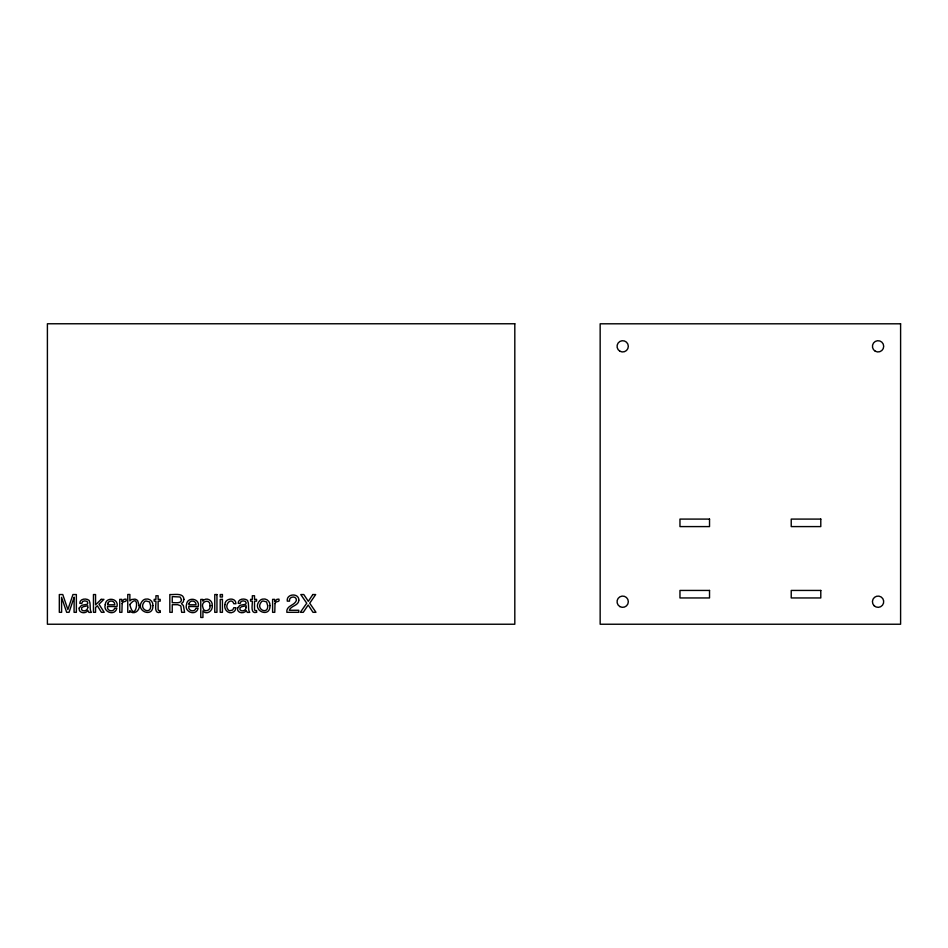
<?xml version="1.0" encoding="UTF-8"?>
<svg xmlns="http://www.w3.org/2000/svg" width="948" height="948" viewBox="0 0 948 948"><rect width="100%" height="100%" fill="white"/><g stroke="black" fill="none" stroke-linecap="round" stroke-linejoin="round"><path stroke-width="1.42" d="M74.122 597.323L74.074 612.313L76.361 612.313L76.361 594.538L72.949 594.538L67.877 609.564L62.769 594.538L59.321 594.538L59.321 612.313L61.62 612.313L61.561 597.323L66.668 612.313L69.05 612.313L74.122 597.323M209.935 605.76C211.25 610.559 203.607 613.107 202.967 607.68C200.123 601.127 210.657 598.164 209.935 605.76M129.829 604.528C135.007 626.142 141.916 589.478 129.829 604.528M139.166 605.594C140.185 610.737 133.158 615.596 129.769 610.654L129.769 612.313L127.755 612.313L127.755 594.479L129.876 594.479L129.876 600.937L131.582 599.515L134.889 599.124A4.894 4.894 0 0 1 137.661 600.688L139.166 605.594M152.901 605.571C153.339 618.771 134.071 610.536 142.484 600.925A5.344 5.344 0 0 1 145.613 599.1C149.511 598.129 153.339 601.589 152.901 605.571M224.937 604.587C223.527 609.445 228.563 614.754 233.338 612.017A4.444 4.444 0 0 0 235.294 609.955L235.922 607.727L233.812 607.727L232.71 610.002L229.748 610.749A2.666 2.666 0 0 1 227.982 609.493C223.953 605.097 231.395 596.612 233.812 603.71L235.922 603.71C235.839 596.778 224.723 598.07 224.937 604.587M269.955 605.571C270.393 618.771 251.125 610.536 259.539 600.925A5.344 5.344 0 0 1 262.667 599.1C266.566 598.129 270.393 601.589 269.955 605.571M105.275 604.599C102.668 612.242 115.135 616.342 116.829 608.249L114.684 608.249C113.63 612.562 106.626 611.128 107.503 606.53L117.007 606.53C119.081 598.295 105.785 596.328 105.275 604.599M186.531 604.599C183.912 612.242 196.378 616.342 198.073 608.249L195.928 608.249C194.873 612.562 187.87 611.128 188.759 606.53L198.251 606.53C200.336 598.295 187.04 596.328 186.531 604.599M212.162 605.559C213.3 610.666 206.534 615.572 202.931 610.868L202.931 617.48L200.763 617.48L200.763 599.42L202.872 599.42L202.872 601.139C206.024 596.493 213.122 600.428 212.162 605.559M181.471 599.563C181.518 604.16 174.93 602.359 172.24 602.691L172.24 596.612L180.096 596.979L181.471 599.563M79.194 608.071C78.186 613.06 85.51 614.257 87.88 610.595L88.911 612.396L91.387 612.372C89.136 609.848 91.162 604.314 89.148 600.416C86.315 597.975 79.632 598.65 79.798 603.319L81.824 603.319L82.76 601.399L84.763 600.878L87.038 601.388L87.82 602.999L87.299 604.255L81.552 605.322L79.194 608.071M237.569 608.071C236.562 613.06 243.873 614.257 246.243 610.595L247.286 612.396L249.751 612.372C247.511 609.848 249.525 604.314 247.523 600.416C244.679 597.975 238.007 598.65 238.161 603.319L240.2 603.319L241.136 601.399L243.138 600.878L245.402 601.388L246.196 602.999L245.674 604.255L239.927 605.322L237.569 608.071M298.833 600.12C298.81 605.772 290.882 605.547 289.282 610.263L298.75 610.263L298.75 612.313L286.853 612.313C285.941 605.417 295.065 605.547 296.428 600.214C296.511 595.297 288.488 596.375 289.496 601.139L287.28 601.139C286.059 593.59 298.964 592.701 298.833 600.12M150.625 605.63C151.301 615.193 138.491 609.41 143.966 602.407A2.963 2.963 0 0 1 145.945 600.973L149.5 601.885L150.625 605.63M267.68 605.63C268.367 615.193 255.545 609.41 261.032 602.407A2.963 2.963 0 0 1 262.999 600.973L266.554 601.885L267.68 605.63M183.912 599.337L183.26 601.944L181.412 603.58L183.391 605.594L184.599 612.313L181.649 612.313L180.819 605.902L177.726 604.694L172.24 604.694L172.24 612.313L169.834 612.313L169.834 594.538C174.041 594.953 183.663 592.393 183.912 599.337M87.761 607.478C87.939 610.441 83.246 612.195 81.575 609.706L81.658 607.787L83.151 606.756L87.761 605.725L87.761 607.478M246.136 607.478C246.314 610.441 241.61 612.195 239.951 609.706L240.022 607.787L241.515 606.756L246.136 605.725L246.136 607.478M122.138 603.568L121.913 612.313L119.744 612.313L119.744 599.361L121.806 599.361L121.806 601.601L124.117 599.302L126.037 599.124C127.589 602.821 122.541 600.38 122.138 603.568M275.003 603.568L274.778 612.313L272.609 612.313L272.609 599.361L274.671 599.361L274.671 601.601L276.982 599.302L278.913 599.124C280.454 602.821 275.406 600.38 275.003 603.568M107.871 603.284L107.574 604.8L114.767 604.8C115.194 600.771 109.115 599.491 107.871 603.284M189.114 603.284L188.818 604.8L196.011 604.8C196.437 600.771 190.37 599.491 189.114 603.284M312.816 594.538L308.313 601.34L303.787 594.538L300.765 594.538L306.737 603.201L300.374 612.313L303.277 612.313L308.195 605.014L312.982 612.313L315.98 612.313L309.723 603.201L315.684 594.538L312.816 594.538M101.14 599.361L95.558 604.86L95.558 594.538L93.461 594.538L93.461 612.313L95.558 612.313L95.558 607.455L97.383 605.784L101.424 612.313L104.209 612.313L98.971 604.208L103.925 599.361L101.14 599.361M160.188 612.313C153.588 614.233 156.254 604.433 155.922 601.139L154.168 601.139L154.168 599.361L155.922 599.361L155.922 595.747L158.126 595.747L158.126 599.361L160.188 599.361L160.188 601.139L158.126 601.139L158.126 609.588L158.589 610.5L160.188 610.595L160.188 612.313M256.588 612.313C249.976 614.233 252.642 604.433 252.322 601.139L250.568 601.139L250.568 599.361L252.322 599.361L252.322 595.747L254.514 595.747L254.514 599.361L256.588 599.361L256.588 601.139L254.514 601.139L254.514 609.588L254.976 610.5L256.588 610.595L256.588 612.313M514.811 323.766L47.4 323.766L47.4 624.234L514.811 624.234L514.811 323.766M900.6 323.801L600.155 323.801L600.155 624.234L900.6 624.234L900.6 323.801M709.531 519.089L679.965 519.089L679.965 526.59L709.531 526.59L709.531 519.089M820.79 519.089L791.225 519.089L791.225 526.59L820.79 526.59L820.79 519.089M709.531 590.438L679.965 590.438L679.965 597.951L709.531 597.951L709.531 590.438M820.79 590.438L791.225 590.438L791.225 597.951L820.79 597.951L820.79 590.438M216.95 594.538L214.769 594.538L214.769 612.313L216.95 612.313L216.95 594.538M222.424 594.538L220.209 594.538L220.209 597.015L222.424 597.015L222.424 594.538M222.424 599.42L220.209 599.42L220.209 612.313L222.424 612.313L222.424 599.42M874.08 605.689A5.629 5.629 0 0 0 883.512 603.165A5.629 5.629 0 0 0 876.604 596.268A5.629 5.629 0 0 0 874.08 605.689M619.874 606.59A5.629 5.629 0 0 0 628.323 601.707A5.629 5.629 0 0 0 619.874 596.825A5.629 5.629 0 0 0 619.874 606.59M619.874 351.21A5.629 5.629 0 0 0 628.323 346.328A5.629 5.629 0 0 0 619.874 341.458A5.629 5.629 0 0 0 619.874 351.21M875.253 351.21A5.629 5.629 0 0 0 883.702 346.328A5.629 5.629 0 0 0 875.253 341.458A5.629 5.629 0 0 0 875.253 351.21"/></g></svg>
